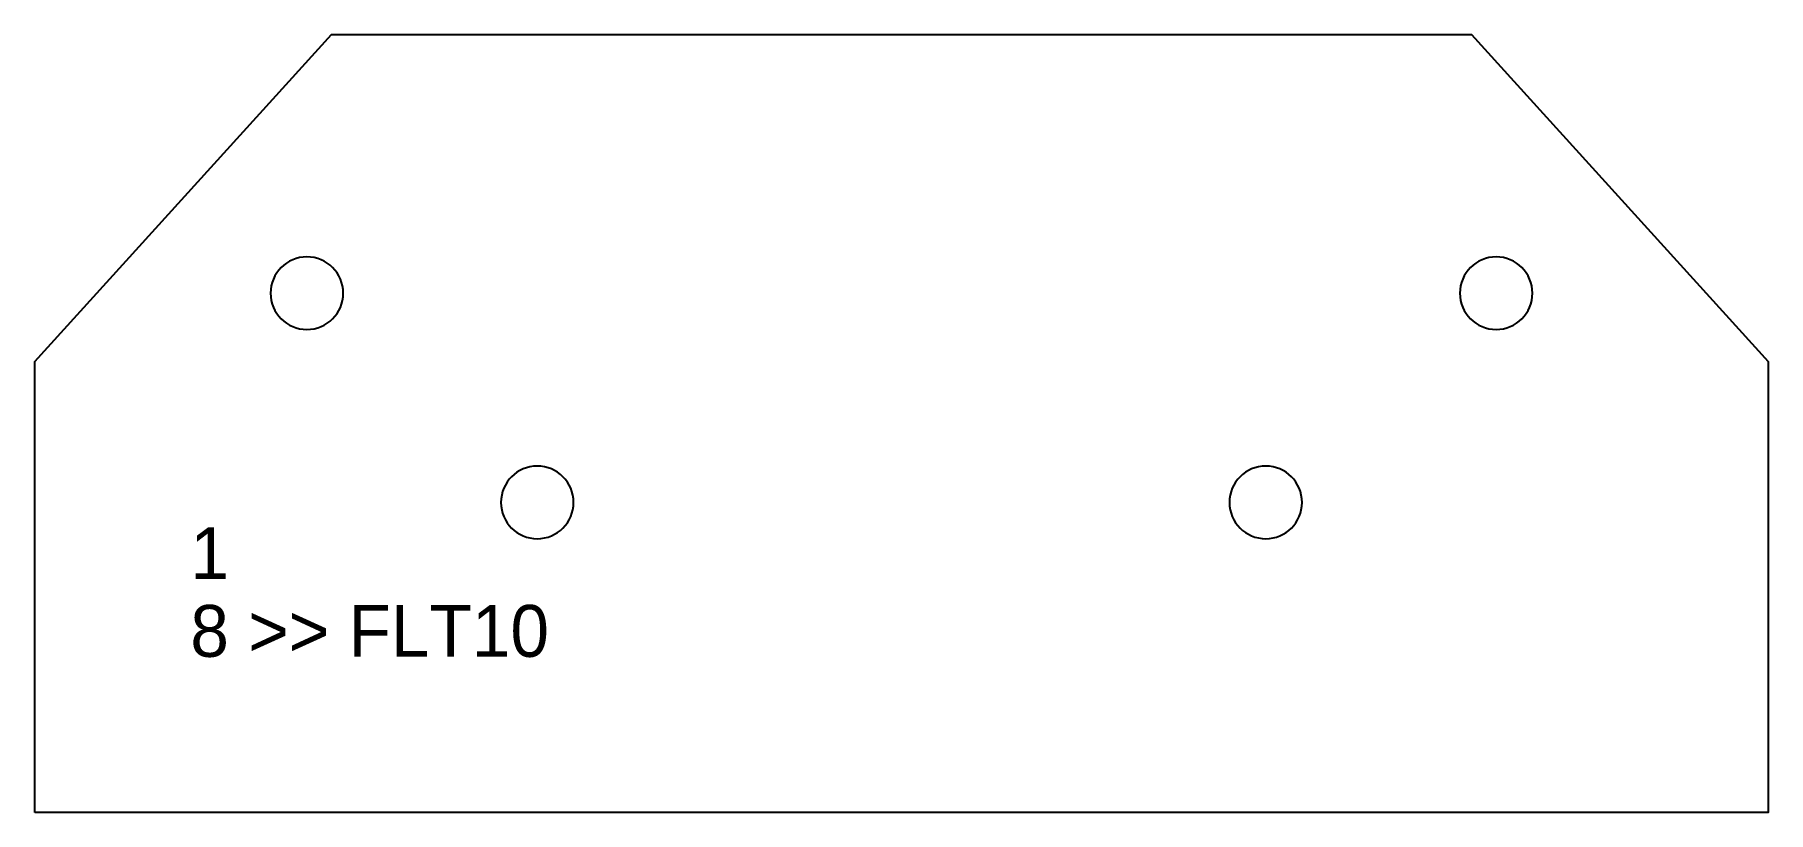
# Model space of a CAD drawing. Extents: x 0 to 334, y 0 to 150.
import ezdxf

# ---------------------------------------------------------------- set-up
doc = ezdxf.new("R2010")
doc.units = 0
for name, color, linetype in [('CUT', 7, 'CONTINUOUS'), ('HOLE', 7, 'CONTINUOUS'), ('SCRIBE', 3, 'CONTINUOUS'), ('TEXT', 7, 'CONTINUOUS')]:
    doc.layers.add(name, color=color, linetype=linetype)

msp = doc.modelspace()

# ---------------------------------------------------------------- linework, layer by layer
at = {"layer": 'CUT', "color": 7, "linetype": 'CONTINUOUS'}
msp.add_lwpolyline([(0, 0), (0, 86.99), (57.24, 150), (276.9, 150), (334.14, 86.99), (334.14, 0)], close=True, dxfattribs=at)
at = {"layer": 'HOLE', "color": 7, "linetype": 'CONTINUOUS'}
for points in [[(52.47, 107.13, 1), (52.47, 93.13, 1)], [(281.68, 107.13, 1), (281.68, 93.13, 1)], [(96.87, 66.78, 1), (96.87, 52.78, 1)], [(237.27, 66.78, 1), (237.27, 52.78, 1)]]:
    msp.add_lwpolyline(points, format="xyb", close=True, dxfattribs=at)

# ---------------------------------------------------------------- texts
at = {"layer": 'SCRIBE', "color": 3}
msp.add_text('1', height=10, dxfattribs=at).set_placement((30, 45))
at = {"layer": 'TEXT', "color": 7}
msp.add_text('8 >> FLT10', height=10, dxfattribs=at).set_placement((30, 30))

doc.saveas('drawing.dxf')
